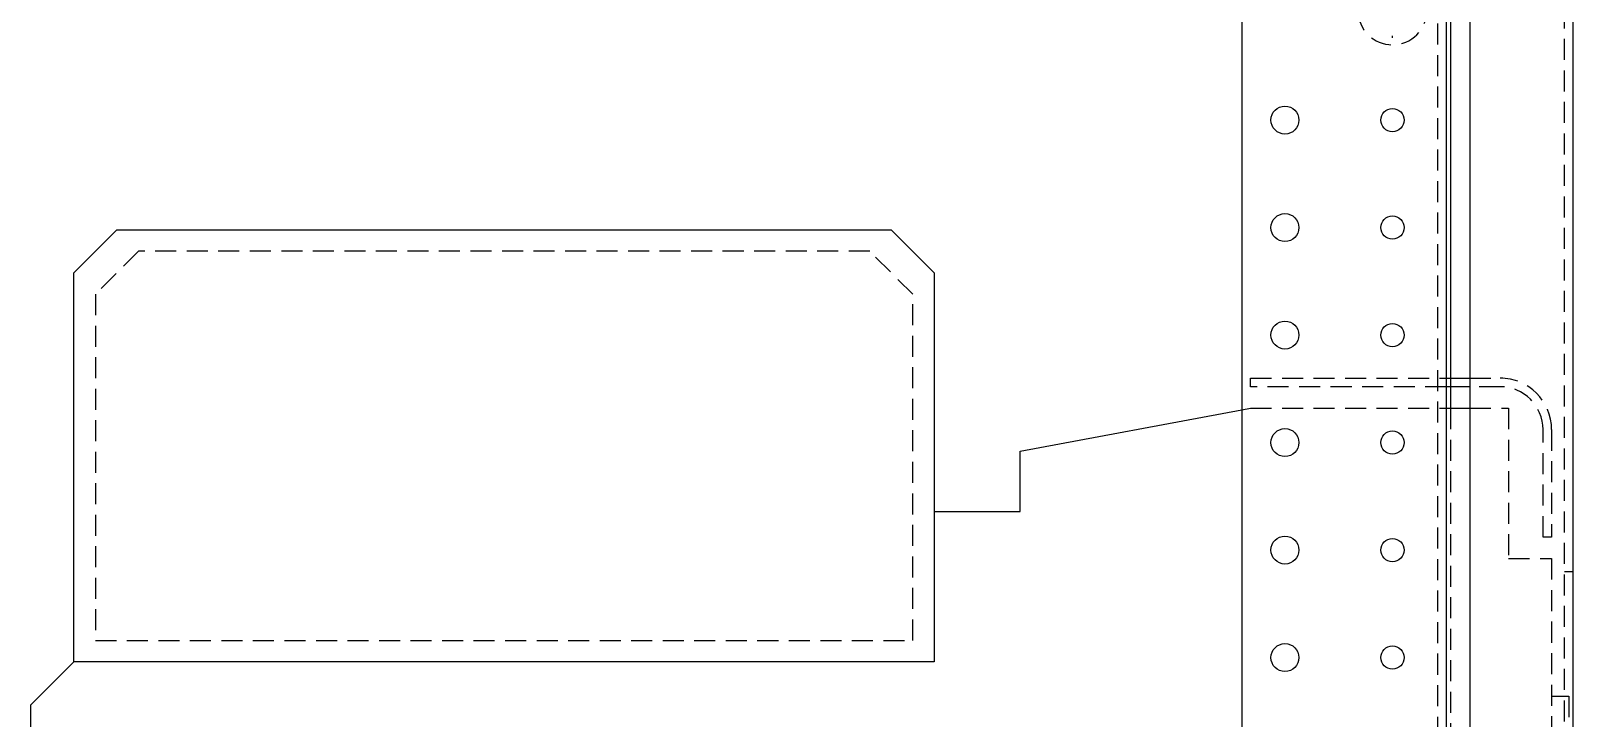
# Model space of a CAD drawing. Header units: millimetres. Extents: x -116965 to 323937, y 291661 to 566926.
# Drawn here: x -14870.2 to -14637.2, y 326432.7 to 326536.7 of the extents above; entities that cross this region are included whole.
import ezdxf

# ---------------------------------------------------------------- set-up
doc = ezdxf.new("R2010")
doc.units = ezdxf.units.MM
doc.linetypes.add('AXES2', pattern=[1.125, 0.75, -0.125, 0.125, -0.125])
doc.linetypes.add('HIDDEN2', pattern=[4.7625, 3.175, -1.5875])
doc.layers.add('ALPHA', color=255, linetype='Continuous')
doc.layers.add('AXE', color=80, linetype='AXES2')
doc.layers.add('Pointille_Court', color=40, linetype='HIDDEN2', lineweight=25)

msp = doc.modelspace()

# ---------------------------------------------------------------- linework, layer by layer
at = {"layer": 'ALPHA'}
for p, q in [((-14687.202844, 326742.532458), (-14687.202844, 326092.532458)), ((-14656.327844, 326742.532458), (-14656.327844, 326092.532458)), ((-14652.752844, 326544.932458), (-14652.752844, 326159.482458)), ((-14637.152844, 326159.482458), (-14637.152844, 326544.932458)), ((-14655.677844, 326543.632458), (-14655.677844, 326484.157458)), ((-14863.677844, 326500.082458), (-14857.177844, 326506.582458)), ((-14857.177844, 326506.582458), (-14740.177844, 326506.582458)), ((-14740.177844, 326506.582458), (-14733.677844, 326500.082458)), ((-14863.677844, 326441.257458), (-14863.677844, 326500.082458)), ((-14733.677844, 326500.082458), (-14733.677844, 326441.257458)), ((-14656.327844, 326484.157458), (-14652.752844, 326484.157458)), ((-14652.752844, 326482.857458), (-14656.327844, 326482.857458)), ((-14655.677844, 326482.857458), (-14655.677844, 326479.607458)), ((-14720.677844, 326473.107458), (-14687.202844, 326479.364467)), ((-14656.327844, 326479.607458), (-14652.752844, 326479.607458)), ((-14720.677844, 326464.007458), (-14720.677844, 326473.107458)), ((-14733.677844, 326464.007458), (-14720.677844, 326464.007458)), ((-14870.177844, 326434.757458), (-14863.677844, 326441.257458)), ((-14733.677844, 326441.257458), (-14863.677844, 326441.257458)), ((-14870.177844, 326424.357458), (-14870.177844, 326434.757458))]:
    msp.add_line(p, q, dxfattribs=at)
for centre, radius in [((-14680.702844, 326523.157458), 2.1125), ((-14664.452844, 326523.157458), 1.755), ((-14680.702844, 326506.907458), 2.1125), ((-14664.452844, 326506.907458), 1.755), ((-14680.702844, 326490.657458), 2.1125), ((-14664.452844, 326490.657458), 1.755), ((-14680.702844, 326474.407458), 2.1125), ((-14664.452844, 326474.407458), 1.755), ((-14680.702844, 326458.157458), 2.1125), ((-14664.452844, 326458.157458), 1.755), ((-14680.702844, 326441.907458), 2.1125), ((-14664.452844, 326441.907458), 1.755)]:
    msp.add_circle(centre, radius, dxfattribs=at)
at = {"layer": 'AXE'}
msp.add_line((-14664.452844, 326535.572458), (-14664.452844, 326535.897458), dxfattribs=at)
at = {"layer": 'Pointille_Court'}
for p, q in [((-14657.627844, 326742.532458), (-14657.627844, 326092.532458)), ((-14638.452844, 326160.782458), (-14638.452844, 326543.632458)), ((-14853.927844, 326503.332458), (-14860.427844, 326496.832458)), ((-14743.427844, 326503.332458), (-14853.927844, 326503.332458)), ((-14736.927844, 326496.832458), (-14743.427844, 326503.332458)), ((-14860.427844, 326496.832458), (-14860.427844, 326444.507458)), ((-14736.927844, 326444.507458), (-14736.927844, 326496.832458)), ((-14685.902844, 326484.157458), (-14656.327844, 326484.157458)), ((-14685.902844, 326482.857458), (-14685.902844, 326484.157458)), ((-14656.327844, 326482.857458), (-14685.902844, 326482.857458)), ((-14655.677844, 326484.157458), (-14655.677844, 326482.857458)), ((-14652.752844, 326484.157458), (-14648.202844, 326484.157458)), ((-14648.202844, 326482.857458), (-14652.752844, 326482.857458)), ((-14687.202844, 326479.364467), (-14685.902844, 326479.607458)), ((-14685.902844, 326479.607458), (-14656.327844, 326479.607458)), ((-14655.677844, 326479.607458), (-14655.677844, 326221.232458)), ((-14652.752844, 326479.607458), (-14646.902844, 326479.607458)), ((-14646.902844, 326479.607458), (-14646.902844, 326456.857458)), ((-14641.702844, 326460.107458), (-14641.702844, 326476.357458)), ((-14640.402844, 326476.357458), (-14640.402844, 326460.107458)), ((-14640.402844, 326460.107458), (-14641.702844, 326460.107458)), ((-14646.902844, 326456.857458), (-14640.402844, 326456.857458)), ((-14640.402844, 326456.857458), (-14640.402844, 326221.232458)), ((-14638.452844, 326454.907458), (-14637.152844, 326454.907458)), ((-14860.427844, 326444.507458), (-14736.927844, 326444.507458)), ((-14640.402844, 326436.057458), (-14637.802844, 326436.057458)), ((-14637.802844, 326436.057458), (-14637.802844, 326267.057458))]:
    msp.add_line(p, q, dxfattribs=at)
for centre, radius, start, end in [((-14664.452844, 326539.732458), 5.2, 180, 0), ((-14648.202844, 326476.357458), 7.8, 0, 90), ((-14648.202844, 326476.357458), 6.5, 0, 90)]:
    msp.add_arc(centre, radius, start, end, dxfattribs=at)

doc.saveas('drawing.dxf')
